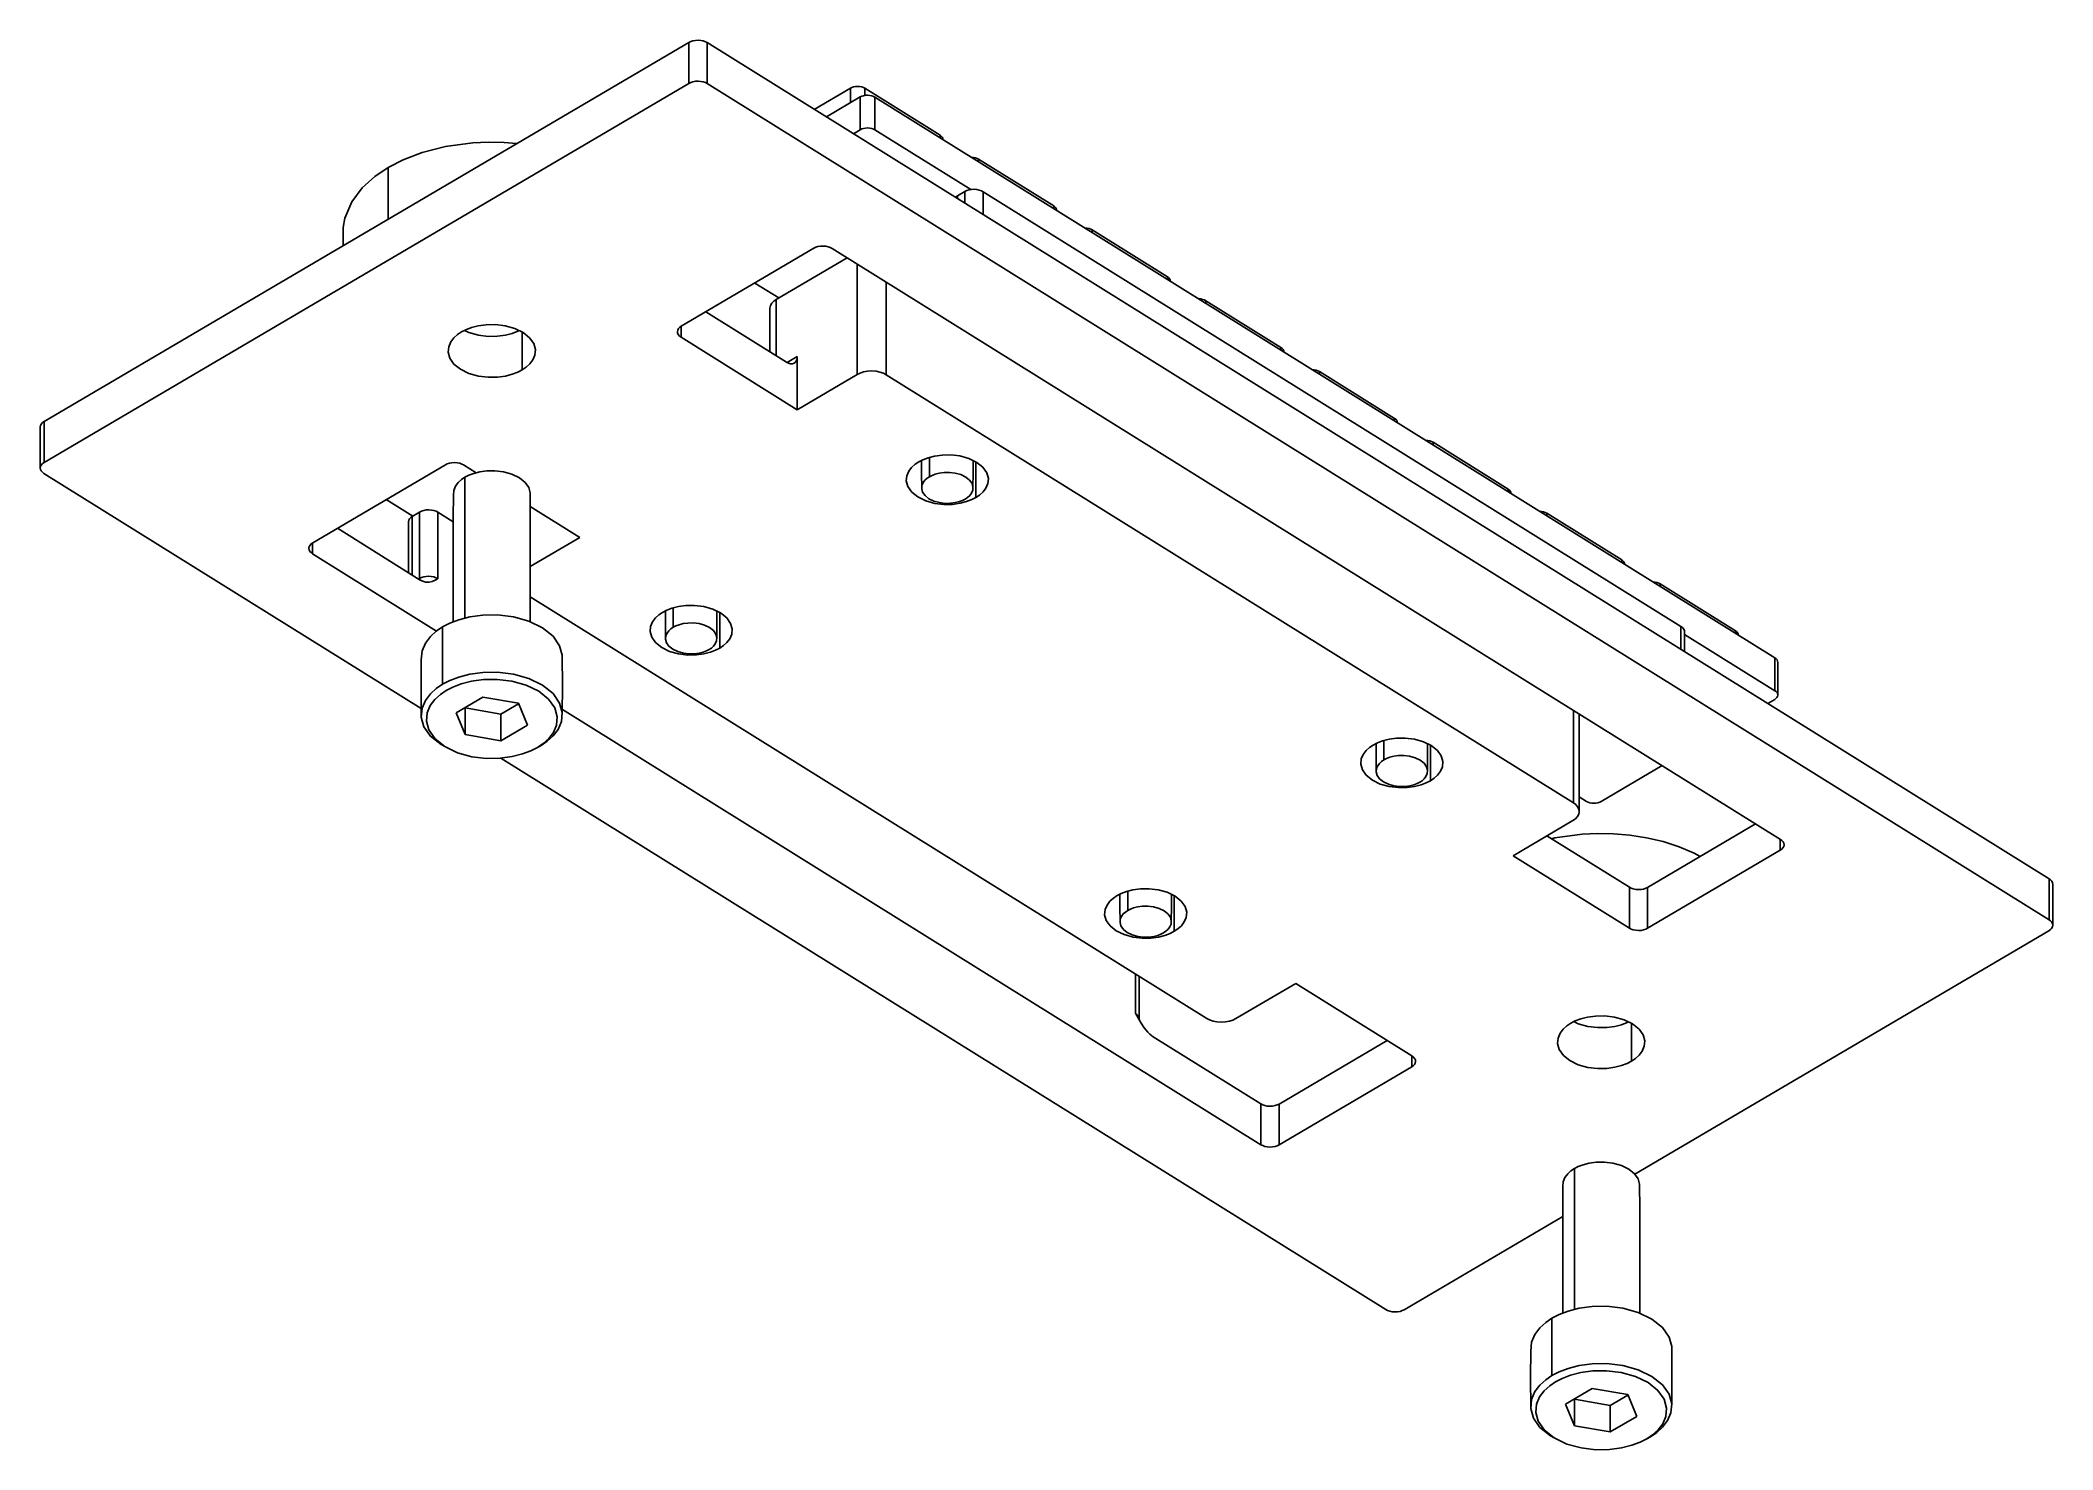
# Model space of a CAD drawing. Header units: millimetres. Extents: x -39.2 to 39.2, y -39.5 to 15.4.
import ezdxf

# ---------------------------------------------------------------- set-up
doc = ezdxf.new("R2010")
doc.units = ezdxf.units.MM
doc.layers.add('VISIBLE', color=7, linetype='Continuous')

msp = doc.modelspace()

# ---------------------------------------------------------------- linework, layer by layer
at = {"layer": 'VISIBLE'}
for p, q in [((-39.029, 0.521), (-13.921, 15.278)), ((-13.921, 15.278), (-13.85, 15.313)), ((-13.921, 13.686), (-13.921, 15.278)), ((-13.85, 15.313), (-13.765, 15.34)), ((-13.765, 15.34), (-13.668, 15.358)), ((-13.668, 15.358), (-13.565, 15.364)), ((-13.565, 15.364), (-13.463, 15.356)), ((-13.463, 15.356), (-13.368, 15.337)), ((-13.368, 15.337), (-13.283, 15.308)), ((-13.283, 15.308), (-13.214, 15.272)), ((-13.214, 13.68), (-13.214, 15.272)), ((-13.214, 15.272), (39.039, -17.288)), ((-39.029, -1.071), (-13.921, 13.686)), ((-13.921, 13.686), (-13.85, 13.721)), ((-13.85, 13.721), (-13.765, 13.748)), ((-13.765, 13.748), (-13.668, 13.766)), ((-13.668, 13.766), (-13.565, 13.771)), ((-13.565, 13.771), (-13.463, 13.764)), ((-13.463, 13.764), (-13.368, 13.745)), ((-13.368, 13.745), (-13.283, 13.716)), ((-13.283, 13.716), (-13.214, 13.68)), ((-13.214, 13.68), (39.039, -18.88)), ((-9.041, 12.671), (-7.635, 13.497)), ((-7.635, 13.497), (-7.578, 13.525)), ((-7.635, 12.928), (-7.635, 13.497)), ((-7.578, 13.525), (-7.51, 13.547)), ((-7.51, 13.547), (-7.433, 13.561)), ((-7.433, 13.561), (-7.35, 13.566)), ((-7.35, 13.566), (-7.269, 13.56)), ((-7.35, 13.566), (-7.269, 13.56)), ((-7.269, 13.56), (-7.192, 13.544)), ((-7.269, 13.56), (-7.192, 13.544)), ((-7.192, 13.544), (-7.125, 13.521)), ((-7.192, 13.544), (-7.125, 13.521)), ((-7.125, 13.521), (-7.069, 13.492)), ((-7.069, 13.215), (-7.069, 13.492)), ((-7.069, 13.492), (-4.143, 11.669)), ((-8.57, 12.378), (-7.249, 13.155)), ((-7.249, 13.155), (-7.192, 13.183)), ((-7.249, 11.881), (-7.249, 13.155)), ((-7.192, 13.183), (-7.123, 13.205)), ((-7.123, 13.205), (-7.046, 13.219)), ((-7.046, 13.219), (-6.964, 13.223)), ((-6.964, 13.223), (-6.882, 13.217)), ((-6.964, 13.223), (-6.882, 13.217)), ((-6.882, 13.217), (-6.806, 13.202)), ((-6.882, 13.217), (-6.806, 13.202)), ((-6.806, 13.202), (-6.738, 13.179)), ((-6.806, 13.202), (-6.738, 13.179)), ((-6.738, 13.179), (-6.683, 13.15)), ((-6.683, 11.876), (-6.683, 13.15)), ((-6.683, 13.15), (28.361, -8.687)), ((-7.518, 11.723), (-7.249, 11.881)), ((-7.249, 11.881), (-7.192, 11.909)), ((-7.192, 11.909), (-7.123, 11.931)), ((-7.123, 11.931), (-7.046, 11.945)), ((-7.046, 11.945), (-6.964, 11.949)), ((-6.964, 11.949), (-6.882, 11.944)), ((-6.882, 11.944), (-6.806, 11.928)), ((-6.806, 11.928), (-6.738, 11.905)), ((-6.738, 11.905), (-6.683, 11.876)), ((-6.683, 11.876), (-2.949, 9.549)), ((-25.051, 10.706), (-24.312, 10.988)), ((-24.312, 10.988), (-23.407, 11.221)), ((-23.407, 11.221), (-22.334, 11.367)), ((-22.334, 11.367), (-21.742, 11.395)), ((-21.742, 11.395), (-21.12, 11.384)), ((-21.12, 11.384), (-20.619, 11.341)), ((-4.143, 11.567), (-4.143, 11.669)), ((-4.143, 11.669), (-4.097, 11.635)), ((-4.097, 11.635), (-4.061, 11.593)), ((-4.061, 11.593), (-4.038, 11.547)), ((-4.038, 11.547), (-4.03, 11.497)), ((-4.03, 11.497), (-4.03, 11.497)), ((-26.155, 10.057), (-25.639, 10.404)), ((-25.639, 10.404), (-25.051, 10.706)), ((-25.639, 8.391), (-25.639, 10.404)), ((-2.926, 10.809), (-2.845, 10.803)), ((-2.926, 10.809), (-2.845, 10.803)), ((-2.926, 10.809), (-2.926, 10.809)), ((-2.845, 10.803), (-2.768, 10.788)), ((-2.845, 10.803), (-2.768, 10.788)), ((-2.768, 10.788), (-2.701, 10.764)), ((-2.768, 10.788), (-2.701, 10.764)), ((-2.701, 10.764), (-2.645, 10.736)), ((-2.645, 10.634), (-2.645, 10.736)), ((-2.645, 10.736), (0.281, 8.912)), ((-27.053, 9.077), (-26.642, 9.618)), ((-26.642, 9.618), (-26.155, 10.057)), ((-3.461, 9.306), (-3.174, 9.474)), ((-3.174, 9.474), (-3.103, 9.509)), ((-3.174, 9.015), (-3.174, 9.474)), ((-3.103, 9.509), (-3.017, 9.537)), ((-3.017, 9.537), (-2.921, 9.554)), ((-2.921, 9.554), (-2.818, 9.56)), ((-2.818, 9.56), (-2.716, 9.553)), ((-2.716, 9.553), (-2.62, 9.533)), ((-2.62, 9.533), (-2.536, 9.504)), ((-2.536, 9.504), (-2.467, 9.468)), ((-2.467, 8.575), (-2.467, 9.468)), ((-2.467, 9.468), (24.705, -7.463)), ((-27.327, 8.433), (-27.053, 9.077)), ((-3.54, 9.243), (-3.52, 9.264)), ((-3.52, 9.264), (-3.461, 9.306)), ((-3.461, 9.194), (-3.461, 9.306)), ((0.281, 8.81), (0.281, 8.912)), ((0.281, 8.912), (0.327, 8.878)), ((0.327, 8.878), (0.363, 8.837)), ((0.363, 8.837), (0.387, 8.79)), ((0.387, 8.79), (0.394, 8.74)), ((0.394, 8.74), (0.394, 8.74)), ((-27.39, 7.699), (-27.389, 8.075)), ((-27.389, 8.075), (-27.327, 8.433)), ((1.498, 8.052), (1.58, 8.046)), ((1.498, 8.052), (1.58, 8.046)), ((1.498, 8.052), (1.498, 8.052)), ((1.58, 8.046), (1.656, 8.031)), ((1.58, 8.046), (1.656, 8.031)), ((1.656, 8.031), (1.723, 8.008)), ((1.656, 8.031), (1.723, 8.008)), ((1.723, 8.008), (1.779, 7.979)), ((1.779, 7.877), (1.779, 7.979)), ((1.779, 7.979), (4.705, 6.156)), ((-27.39, 7.362), (-27.39, 7.699)), ((-14.22, 4.23), (-9.055, 7.266)), ((-9.055, 7.266), (-8.984, 7.301)), ((-8.984, 7.301), (-8.899, 7.328)), ((-8.899, 7.328), (-8.802, 7.346)), ((-8.802, 7.346), (-8.699, 7.352)), ((-8.699, 7.352), (-8.597, 7.344)), ((-8.597, 7.344), (-8.501, 7.325)), ((-8.501, 7.325), (-8.417, 7.296)), ((-8.417, 7.296), (-8.348, 7.26)), ((-8.348, 7.26), (28.577, -15.749)), ((-10.525, 5.273), (-7.764, 6.896)), ((-7.369, 2.352), (-7.369, 6.65)), ((-11.359, 5.912), (-10.426, 5.331)), ((-6.238, 2.342), (-6.238, 5.945)), ((4.705, 6.054), (4.705, 6.156)), ((4.705, 6.156), (4.751, 6.121)), ((4.751, 6.121), (4.787, 6.08)), ((4.787, 6.08), (4.811, 6.033)), ((4.811, 6.033), (4.818, 5.983)), ((4.818, 5.983), (4.818, 5.983)), ((-13.264, 4.792), (-10.12, 2.833)), ((-10.768, 4.933), (-10.748, 5.032)), ((-10.768, 3.237), (-10.768, 4.933)), ((-10.748, 5.032), (-10.697, 5.124)), ((-10.697, 5.124), (-10.62, 5.206)), ((-10.62, 5.206), (-10.525, 5.273)), ((-10.525, 3.086), (-10.525, 5.273)), ((5.922, 5.296), (6.004, 5.29)), ((5.922, 5.296), (6.004, 5.29)), ((5.922, 5.296), (5.922, 5.296)), ((6.004, 5.29), (6.08, 5.274)), ((6.004, 5.29), (6.08, 5.274)), ((6.08, 5.274), (6.147, 5.251)), ((6.08, 5.274), (6.147, 5.251)), ((6.147, 5.251), (6.203, 5.222)), ((6.203, 5.12), (6.203, 5.222)), ((6.203, 5.222), (9.129, 3.399)), ((-22.934, 3.905), (-22.782, 4.006)), ((-22.782, 4.006), (-22.61, 4.095)), ((-22.662, 4.068), (-22.488, 3.984)), ((-22.61, 4.095), (-22.393, 4.177)), ((-22.488, 3.984), (-22.117, 3.881)), ((-22.393, 4.177), (-22.128, 4.246)), ((-22.128, 4.246), (-21.814, 4.289)), ((-21.814, 4.289), (-21.458, 4.294)), ((-21.458, 4.294), (-21.079, 4.248)), ((-21.079, 4.248), (-20.707, 4.145)), ((-21.068, 3.883), (-20.802, 3.951)), ((-20.802, 3.951), (-20.586, 4.034)), ((-20.707, 4.145), (-20.378, 3.985)), ((-20.586, 4.034), (-20.534, 4.061)), ((-20.414, 2.53), (-20.414, 4.002)), ((-20.378, 3.985), (-20.124, 3.781)), ((-14.372, 4.018), (-14.359, 4.079)), ((-14.372, 4.018), (-14.362, 3.955)), ((-14.362, 3.955), (-14.333, 3.897)), ((-14.359, 4.079), (-14.328, 4.137)), ((-14.328, 4.137), (-14.279, 4.188)), ((-14.279, 4.188), (-14.22, 4.23)), ((-14.23, 3.802), (-14.23, 4.223)), ((-23.295, 3.214), (-23.277, 3.429)), ((-23.295, 3.214), (-23.231, 2.983)), ((-23.277, 3.429), (-23.197, 3.618)), ((-23.197, 3.618), (-23.076, 3.776)), ((-23.076, 3.776), (-22.934, 3.905)), ((-22.117, 3.881), (-21.738, 3.835)), ((-21.738, 3.835), (-21.382, 3.84)), ((-21.382, 3.84), (-21.068, 3.883)), ((-20.124, 3.781), (-19.965, 3.553)), ((-19.965, 3.553), (-19.9, 3.323)), ((-19.919, 3.108), (-19.9, 3.323)), ((-14.333, 3.897), (-14.288, 3.845)), ((-14.288, 3.845), (-14.23, 3.802)), ((-14.23, 3.802), (-9.702, 0.98)), ((9.129, 3.297), (9.129, 3.399)), ((9.129, 3.399), (9.175, 3.364)), ((9.175, 3.364), (9.211, 3.323)), ((9.211, 3.323), (9.235, 3.276)), ((9.235, 3.276), (9.242, 3.227)), ((9.242, 3.227), (9.242, 3.227)), ((-23.231, 2.983), (-23.071, 2.755)), ((-23.071, 2.755), (-22.817, 2.552)), ((-22.817, 2.552), (-22.488, 2.392)), ((-22.488, 2.392), (-22.117, 2.289)), ((-21.068, 2.291), (-20.802, 2.359)), ((-20.802, 2.359), (-20.586, 2.442)), ((-20.586, 2.442), (-20.414, 2.53)), ((-20.414, 2.53), (-20.262, 2.632)), ((-20.262, 2.632), (-20.119, 2.76)), ((-20.119, 2.76), (-19.999, 2.919)), ((-19.999, 2.919), (-19.919, 3.108)), ((-10.12, 2.833), (-10.044, 2.794)), ((-10.094, 2.82), (-9.702, 3.05)), ((-10.044, 2.794), (-9.966, 2.771)), ((-9.966, 2.771), (-9.891, 2.768)), ((-9.891, 2.768), (-9.824, 2.789)), ((-9.824, 2.789), (-9.77, 2.831)), ((-9.77, 2.831), (-9.731, 2.893)), ((-9.731, 2.893), (-9.709, 2.968)), ((-9.709, 2.968), (-9.702, 3.05)), ((-9.702, 0.98), (-9.702, 3.05)), ((-9.702, 0.98), (-7.369, 2.352)), ((-7.369, 2.352), (-7.255, 2.407)), ((-7.255, 2.407), (-7.119, 2.451)), ((-7.119, 2.451), (-6.964, 2.48)), ((-6.964, 2.48), (-6.8, 2.488)), ((-6.8, 2.488), (-6.636, 2.477)), ((-6.636, 2.477), (-6.483, 2.446)), ((-6.483, 2.446), (-6.349, 2.399)), ((-6.349, 2.399), (-6.238, 2.342)), ((10.346, 2.539), (10.428, 2.533)), ((10.346, 2.539), (10.428, 2.533)), ((10.346, 2.539), (10.346, 2.539)), ((10.428, 2.533), (10.504, 2.517)), ((10.428, 2.533), (10.504, 2.517)), ((10.504, 2.517), (10.571, 2.494)), ((10.504, 2.517), (10.571, 2.494)), ((10.571, 2.494), (10.627, 2.465)), ((10.627, 2.364), (10.627, 2.465)), ((10.627, 2.465), (13.553, 0.642)), ((-22.117, 2.289), (-21.738, 2.243)), ((-21.738, 2.243), (-21.382, 2.248)), ((-21.382, 2.248), (-21.068, 2.291)), ((-6.238, 2.342), (20.516, -14.329)), ((-39.18, 0.308), (-39.168, 0.37)), ((-39.18, -1.284), (-39.18, 0.308)), ((-39.168, 0.37), (-39.136, 0.428)), ((-39.136, 0.428), (-39.088, 0.479)), ((-39.088, 0.479), (-39.029, 0.521)), ((-39.029, -1.071), (-39.029, 0.521)), ((13.553, 0.54), (13.553, 0.642)), ((13.553, 0.642), (13.599, 0.608)), ((13.599, 0.608), (13.636, 0.566)), ((13.636, 0.566), (13.659, 0.52)), ((13.659, 0.52), (13.666, 0.47)), ((13.666, 0.47), (13.666, 0.47)), ((-4.064, -0.785), (-3.729, -0.78)), ((-3.729, -0.78), (-3.373, -0.823)), ((14.77, -0.218), (14.852, -0.224)), ((14.77, -0.218), (14.852, -0.224)), ((14.77, -0.218), (14.77, -0.218)), ((14.852, -0.224), (14.928, -0.239)), ((14.852, -0.224), (14.928, -0.239)), ((14.928, -0.239), (14.996, -0.263)), ((14.928, -0.239), (14.996, -0.263)), ((14.996, -0.263), (15.051, -0.291)), ((15.051, -0.393), (15.051, -0.291)), ((15.051, -0.291), (17.977, -2.115)), ((-39.18, -1.284), (-39.168, -1.222)), ((-39.18, -1.284), (-39.171, -1.346)), ((-39.171, -1.346), (-39.142, -1.405)), ((-39.168, -1.222), (-39.136, -1.164)), ((-39.142, -1.405), (-39.096, -1.456)), ((-39.136, -1.164), (-39.088, -1.113)), ((-39.096, -1.456), (-39.039, -1.499)), ((-39.088, -1.113), (-39.029, -1.071)), ((-39.039, -1.499), (-24.345, -10.655)), ((-28.567, -4.203), (-23.402, -1.167)), ((-23.402, -1.167), (-23.331, -1.132)), ((-23.331, -1.132), (-23.246, -1.104)), ((-23.246, -1.104), (-23.149, -1.087)), ((-23.149, -1.087), (-23.047, -1.081)), ((-23.047, -1.081), (-22.944, -1.089)), ((-22.944, -1.089), (-22.849, -1.108)), ((-22.849, -1.108), (-22.765, -1.137)), ((-22.765, -1.137), (-22.695, -1.173)), ((-22.695, -1.173), (-22.206, -1.478)), ((-22.491, -1.575), (-22.3, -1.502)), ((-22.3, -1.502), (-22.066, -1.442)), ((-22.066, -1.442), (-21.788, -1.404)), ((-21.788, -1.404), (-21.474, -1.4)), ((-21.474, -1.4), (-21.14, -1.44)), ((-21.14, -1.44), (-20.812, -1.531)), ((-20.812, -1.531), (-20.522, -1.672)), ((-5.442, -1.594), (-5.366, -1.416)), ((-5.366, -1.416), (-5.253, -1.267)), ((-5.253, -1.267), (-5.118, -1.146)), ((-5.118, -1.146), (-4.976, -1.051)), ((-4.976, -1.051), (-4.814, -0.967)), ((-4.861, -1.476), (-4.861, -0.991)), ((-4.861, -1.476), (-4.86, -2.096)), ((-4.814, -0.967), (-4.61, -0.889)), ((-4.61, -0.889), (-4.36, -0.825)), ((-4.558, -1.629), (-4.558, -0.876)), ((-4.456, -1.577), (-4.329, -1.529)), ((-4.36, -0.825), (-4.064, -0.785)), ((-4.329, -1.529), (-4.173, -1.489)), ((-4.173, -1.489), (-3.988, -1.463)), ((-3.988, -1.463), (-3.779, -1.46)), ((-3.779, -1.46), (-3.556, -1.487)), ((-3.556, -1.487), (-3.337, -1.548)), ((-3.373, -0.823), (-3.023, -0.92)), ((-3.337, -1.548), (-3.144, -1.642)), ((-3.023, -0.92), (-2.713, -1.071)), ((-2.863, -2.031), (-2.861, -1.493)), ((-2.861, -1.493), (-2.861, -0.999)), ((-2.746, -2.44), (-2.746, -1.055)), ((-2.713, -1.071), (-2.474, -1.262)), ((-2.474, -1.262), (-2.324, -1.477)), ((-2.324, -1.477), (-2.263, -1.694)), ((-23.096, -2.353), (-23.08, -2.163)), ((-23.08, -2.163), (-23.009, -1.996)), ((-23.009, -1.996), (-22.902, -1.856)), ((-22.902, -1.856), (-22.777, -1.743)), ((-22.777, -1.743), (-22.643, -1.653)), ((-22.643, -1.653), (-22.491, -1.575)), ((-22.643, -7.14), (-22.643, -1.653)), ((-20.522, -1.672), (-20.298, -1.852)), ((-20.298, -1.852), (-20.157, -2.053)), ((-20.157, -2.053), (-20.1, -2.256)), ((-20.1, -2.256), (-20.098, -3.227)), ((-5.459, -1.797), (-5.442, -1.594)), ((-5.459, -1.797), (-5.398, -2.014)), ((-5.398, -2.014), (-5.248, -2.228)), ((-5.248, -2.228), (-5.009, -2.42)), ((-4.86, -2.096), (-4.849, -1.969)), ((-4.86, -2.096), (-4.822, -2.231)), ((-4.849, -1.969), (-4.802, -1.858)), ((-4.822, -2.231), (-4.728, -2.365)), ((-4.802, -1.858), (-4.731, -1.765)), ((-4.731, -1.765), (-4.647, -1.689)), ((-4.647, -1.689), (-4.558, -1.629)), ((-4.558, -1.629), (-4.456, -1.577)), ((-3.144, -1.642), (-2.994, -1.762)), ((-2.994, -1.762), (-2.9, -1.896)), ((-2.991, -2.362), (-2.921, -2.269)), ((-2.921, -2.269), (-2.873, -2.158)), ((-2.9, -1.896), (-2.863, -2.031)), ((-2.873, -2.158), (-2.863, -2.031)), ((-2.746, -2.44), (-2.604, -2.344)), ((-2.604, -2.344), (-2.47, -2.223)), ((-2.47, -2.223), (-2.356, -2.074)), ((-2.356, -2.074), (-2.281, -1.896)), ((-2.281, -1.896), (-2.263, -1.694)), ((17.977, -2.217), (17.977, -2.115)), ((17.977, -2.115), (18.023, -2.149)), ((18.023, -2.149), (18.06, -2.19)), ((18.06, -2.19), (18.083, -2.237)), ((18.083, -2.237), (18.09, -2.287)), ((18.09, -2.287), (18.09, -2.287)), ((-25.706, -2.521), (-24.675, -3.163)), ((-24.694, -3.175), (-24.408, -3.006)), ((-24.408, -3.006), (-24.336, -2.971)), ((-24.408, -5.593), (-24.408, -3.006)), ((-24.336, -2.971), (-24.251, -2.944)), ((-24.251, -2.944), (-24.154, -2.926)), ((-24.154, -2.926), (-24.052, -2.921)), ((-24.052, -2.921), (-23.95, -2.928)), ((-23.95, -2.928), (-23.854, -2.947)), ((-23.854, -2.947), (-23.77, -2.976)), ((-23.77, -2.976), (-23.701, -3.012)), ((-23.701, -5.6), (-23.701, -3.012)), ((-23.701, -3.012), (-23.098, -3.388)), ((-23.098, -3.201), (-23.096, -2.353)), ((-20.099, -2.791), (-18.167, -3.995)), ((-5.009, -2.42), (-4.699, -2.57)), ((-4.728, -2.365), (-4.578, -2.485)), ((-4.699, -2.57), (-4.349, -2.667)), ((-4.578, -2.485), (-4.385, -2.579)), ((-4.385, -2.579), (-4.166, -2.64)), ((-4.349, -2.667), (-3.993, -2.71)), ((-4.166, -2.64), (-3.943, -2.667)), ((-3.993, -2.71), (-3.658, -2.706)), ((-3.943, -2.667), (-3.734, -2.664)), ((-3.734, -2.664), (-3.549, -2.639)), ((-3.658, -2.706), (-3.362, -2.665)), ((-3.549, -2.639), (-3.393, -2.598)), ((-3.393, -2.598), (-3.266, -2.55)), ((-3.362, -2.665), (-3.112, -2.601)), ((-3.266, -2.55), (-3.164, -2.498)), ((-3.164, -2.498), (-3.075, -2.438)), ((-3.112, -2.601), (-2.909, -2.523)), ((-3.075, -2.438), (-2.991, -2.362)), ((-2.909, -2.523), (-2.746, -2.44)), ((19.194, -2.975), (19.276, -2.981)), ((19.194, -2.975), (19.276, -2.981)), ((19.194, -2.975), (19.194, -2.975)), ((19.276, -2.981), (19.352, -2.996)), ((19.276, -2.981), (19.352, -2.996)), ((19.352, -2.996), (19.42, -3.019)), ((19.352, -2.996), (19.42, -3.019)), ((19.42, -3.019), (19.475, -3.048)), ((19.475, -3.15), (19.475, -3.048)), ((19.475, -3.048), (22.401, -4.871)), ((-27.611, -3.64), (-24.383, -5.652)), ((-24.846, -3.387), (-24.834, -3.325)), ((-24.846, -5.363), (-24.846, -3.387)), ((-24.834, -3.325), (-24.802, -3.268)), ((-24.802, -3.268), (-24.754, -3.217)), ((-24.754, -3.217), (-24.694, -3.175)), ((-24.694, -5.458), (-24.694, -3.175)), ((-23.098, -7.283), (-23.098, -3.201)), ((-20.098, -7.284), (-20.098, -3.227)), ((-28.719, -4.415), (-28.707, -4.353)), ((-28.719, -4.415), (-28.71, -4.477)), ((-28.71, -4.477), (-28.68, -4.536)), ((-28.707, -4.353), (-28.675, -4.295)), ((-28.68, -4.536), (-28.635, -4.587)), ((-28.675, -4.295), (-28.627, -4.245)), ((-28.635, -4.587), (-28.577, -4.63)), ((-28.627, -4.245), (-28.567, -4.203)), ((-28.577, -4.63), (-28.577, -4.21)), ((-28.577, -4.63), (-23.751, -7.638)), ((-20.098, -5.13), (-18.167, -3.995)), ((22.401, -4.973), (22.401, -4.871)), ((22.401, -4.871), (22.447, -4.906)), ((22.447, -4.906), (22.484, -4.947)), ((22.484, -4.947), (22.507, -4.994)), ((22.507, -4.994), (22.514, -5.044)), ((22.514, -5.044), (22.514, -5.044)), ((-24.443, -5.614), (-24.408, -5.593)), ((-24.411, -5.634), (-24.408, -5.593)), ((-24.408, -5.593), (-24.331, -5.556)), ((-24.408, -5.593), (-24.331, -5.556)), ((-24.383, -5.652), (-24.383, -5.652)), ((-24.383, -5.652), (-24.383, -5.652)), ((-24.383, -5.652), (-24.382, -5.652)), ((-24.383, -5.652), (-24.382, -5.652)), ((-24.383, -5.652), (-24.383, -5.652)), ((-24.383, -5.652), (-24.383, -5.652)), ((-24.383, -5.652), (-24.383, -5.652)), ((-24.383, -5.652), (-24.383, -5.652)), ((-24.383, -5.652), (-24.383, -5.652)), ((-24.382, -5.652), (-24.382, -5.653)), ((-24.382, -5.652), (-24.382, -5.653)), ((-24.382, -5.653), (-24.381, -5.653)), ((-24.382, -5.653), (-24.381, -5.653)), ((-24.381, -5.653), (-24.379, -5.654)), ((-24.381, -5.653), (-24.379, -5.654)), ((-24.379, -5.654), (-24.376, -5.656)), ((-24.379, -5.654), (-24.376, -5.656)), ((-24.376, -5.656), (-24.373, -5.658)), ((-24.376, -5.656), (-24.373, -5.658)), ((-24.373, -5.658), (-24.366, -5.662)), ((-24.366, -5.662), (-24.345, -5.674)), ((-24.366, -5.662), (-24.345, -5.674)), ((-24.345, -5.674), (-24.318, -5.688)), ((-24.345, -5.674), (-24.318, -5.688)), ((-24.331, -5.556), (-24.244, -5.529)), ((-24.331, -5.556), (-24.244, -5.529)), ((-24.331, -5.556), (-24.244, -5.529)), ((-24.318, -5.688), (-24.251, -5.716)), ((-24.251, -5.716), (-24.175, -5.736)), ((-24.244, -5.529), (-24.15, -5.513)), ((-24.175, -5.736), (-24.031, -5.742)), ((-24.15, -5.513), (-24.052, -5.508)), ((-24.052, -5.508), (-23.954, -5.514)), ((-24.052, -5.508), (-23.954, -5.514)), ((-24.052, -5.508), (-23.954, -5.514)), ((-24.031, -5.742), (-23.914, -5.713)), ((-24.031, -5.742), (-24.031, -5.742)), ((-23.954, -5.514), (-23.861, -5.533)), ((-23.954, -5.514), (-23.861, -5.533)), ((-23.954, -5.514), (-23.861, -5.533)), ((-23.914, -5.713), (-23.823, -5.673)), ((-23.861, -5.533), (-23.775, -5.561)), ((-23.861, -5.533), (-23.775, -5.561)), ((-23.861, -5.533), (-23.775, -5.561)), ((-23.823, -5.673), (-23.757, -5.635)), ((-23.775, -5.561), (-23.701, -5.6)), ((-23.775, -5.561), (-23.701, -5.6)), ((-23.775, -5.561), (-23.701, -5.6)), ((-23.757, -5.635), (-23.733, -5.62)), ((-23.733, -5.62), (-23.723, -5.614)), ((-23.723, -5.614), (-23.715, -5.609)), ((-23.715, -5.609), (-23.709, -5.605)), ((-23.709, -5.605), (-23.706, -5.603)), ((-23.706, -5.603), (-23.704, -5.602)), ((-23.704, -5.602), (-23.703, -5.601)), ((-23.703, -5.601), (-23.702, -5.6)), ((-23.702, -5.6), (-23.701, -5.6)), ((-23.701, -5.6), (-23.701, -5.6)), ((-23.701, -5.6), (-23.701, -5.6)), ((-23.701, -5.6), (-23.701, -5.6)), ((-23.701, -5.6), (-23.701, -5.6)), ((-23.701, -5.6), (-23.701, -5.6)), ((-23.701, -5.6), (-23.701, -5.6)), ((-23.701, -5.6), (-23.701, -5.6)), ((-23.701, -5.6), (-23.701, -5.6)), ((-23.701, -5.6), (-23.701, -5.6)), ((-23.701, -5.6), (-23.701, -5.6)), ((23.618, -5.731), (23.7, -5.737)), ((23.618, -5.731), (23.7, -5.737)), ((23.618, -5.731), (23.618, -5.731)), ((23.7, -5.737), (23.776, -5.753)), ((23.7, -5.737), (23.776, -5.753)), ((23.776, -5.753), (23.844, -5.776)), ((23.776, -5.753), (23.844, -5.776)), ((23.844, -5.776), (23.899, -5.805)), ((23.899, -5.907), (23.899, -5.805)), ((23.899, -5.805), (26.825, -7.628)), ((-22.456, -7.092), (-21.947, -7.022)), ((-21.947, -7.022), (-21.371, -7.014)), ((-21.371, -7.014), (-20.759, -7.088)), ((-20.098, -6.311), (6.238, -22.721)), ((-15.227, -7.13), (-15.092, -7.009)), ((-15.092, -7.009), (-14.95, -6.913)), ((-14.95, -6.913), (-14.788, -6.83)), ((-14.835, -7.338), (-14.835, -6.854)), ((-14.788, -6.83), (-14.584, -6.752)), ((-14.584, -6.752), (-14.334, -6.688)), ((-14.532, -7.492), (-14.532, -6.738)), ((-14.334, -6.688), (-14.038, -6.647)), ((-14.038, -6.647), (-13.703, -6.643)), ((-13.703, -6.643), (-13.347, -6.685)), ((-13.347, -6.685), (-12.997, -6.783)), ((-12.997, -6.783), (-12.687, -6.933)), ((-12.835, -7.356), (-12.835, -6.861)), ((-12.721, -8.302), (-12.721, -6.917)), ((-12.687, -6.933), (-12.448, -7.125)), ((-23.99, -7.852), (-23.759, -7.644)), ((-23.759, -7.644), (-23.514, -7.479)), ((-23.759, -7.644), (-23.514, -7.479)), ((-23.514, -7.479), (-23.235, -7.336)), ((-23.514, -9.708), (-23.514, -7.479)), ((-23.235, -7.336), (-22.885, -7.202)), ((-22.885, -7.202), (-22.456, -7.092)), ((-20.759, -7.088), (-20.157, -7.255)), ((-20.157, -7.255), (-19.625, -7.513)), ((-19.625, -7.513), (-19.214, -7.843)), ((-15.433, -7.659), (-15.416, -7.457)), ((-15.433, -7.659), (-15.373, -7.876)), ((-15.416, -7.457), (-15.34, -7.279)), ((-15.34, -7.279), (-15.227, -7.13)), ((-14.835, -7.338), (-14.834, -7.958)), ((-14.834, -7.958), (-14.823, -7.832)), ((-14.823, -7.832), (-14.776, -7.721)), ((-14.776, -7.721), (-14.705, -7.627)), ((-14.705, -7.627), (-14.621, -7.552)), ((-14.621, -7.552), (-14.532, -7.492)), ((-14.532, -7.492), (-14.431, -7.44)), ((-14.431, -7.44), (-14.303, -7.391)), ((-14.303, -7.391), (-14.147, -7.351)), ((-14.147, -7.351), (-13.962, -7.326)), ((-13.962, -7.326), (-13.753, -7.323)), ((-13.753, -7.323), (-13.53, -7.35)), ((-13.53, -7.35), (-13.311, -7.41)), ((-13.311, -7.41), (-13.118, -7.504)), ((-13.118, -7.504), (-12.968, -7.624)), ((-12.968, -7.624), (-12.874, -7.758)), ((-12.874, -7.758), (-12.837, -7.894)), ((-12.837, -7.894), (-12.835, -7.356)), ((-12.448, -7.125), (-12.298, -7.339)), ((-12.33, -7.936), (-12.255, -7.759)), ((-12.298, -7.339), (-12.238, -7.556)), ((-12.255, -7.759), (-12.238, -7.556)), ((24.705, -8.356), (24.705, -7.463)), ((24.705, -7.463), (24.762, -7.506)), ((24.762, -7.506), (24.808, -7.558)), ((24.808, -7.558), (24.837, -7.616)), ((24.837, -7.616), (24.846, -7.678)), ((24.846, -8.444), (24.846, -7.678)), ((24.846, -7.77), (28.361, -9.961)), ((26.825, -7.73), (26.825, -7.628)), ((26.825, -7.628), (26.871, -7.663)), ((26.871, -7.663), (26.908, -7.704)), ((26.908, -7.704), (26.931, -7.751)), ((26.931, -7.751), (26.938, -7.8)), ((26.938, -7.8), (26.938, -7.8)), ((-24.344, -8.762), (-24.314, -8.414)), ((-24.314, -8.414), (-24.185, -8.108)), ((-24.185, -8.108), (-23.99, -7.852)), ((-19.214, -7.843), (-18.956, -8.212)), ((-18.956, -8.212), (-18.852, -8.584)), ((-18.852, -8.584), (-18.848, -9.812)), ((-15.373, -7.876), (-15.222, -8.09)), ((-15.222, -8.09), (-14.983, -8.282)), ((-14.983, -8.282), (-14.673, -8.432)), ((-14.834, -7.958), (-14.796, -8.094)), ((-14.796, -8.094), (-14.702, -8.228)), ((-14.702, -8.228), (-14.553, -8.348)), ((-14.673, -8.432), (-14.323, -8.53)), ((-14.553, -8.348), (-14.359, -8.442)), ((-14.359, -8.442), (-14.14, -8.502)), ((-14.323, -8.53), (-13.967, -8.573)), ((-14.14, -8.502), (-13.918, -8.529)), ((-13.967, -8.573), (-13.632, -8.568)), ((-13.918, -8.529), (-13.708, -8.526)), ((-13.708, -8.526), (-13.523, -8.501)), ((-13.632, -8.568), (-13.336, -8.528)), ((-13.523, -8.501), (-13.367, -8.461)), ((-13.367, -8.461), (-13.24, -8.412)), ((-13.336, -8.528), (-13.086, -8.463)), ((-13.24, -8.412), (-13.139, -8.36)), ((-13.139, -8.36), (-13.049, -8.3)), ((-13.086, -8.463), (-12.883, -8.386)), ((-13.049, -8.3), (-12.966, -8.225)), ((-12.966, -8.225), (-12.895, -8.131)), ((-12.895, -8.131), (-12.847, -8.02)), ((-12.883, -8.386), (-12.721, -8.302)), ((-12.847, -8.02), (-12.837, -7.894)), ((-12.721, -8.302), (-12.578, -8.207)), ((-12.578, -8.207), (-12.444, -8.086)), ((-12.444, -8.086), (-12.33, -7.936)), ((-24.348, -9.763), (-24.344, -8.762)), ((-22.885, -9.431), (-22.456, -9.321)), ((-22.456, -9.321), (-21.947, -9.251)), ((-21.947, -9.251), (-21.371, -9.243)), ((-21.371, -9.243), (-20.759, -9.317)), ((-20.759, -9.317), (-20.157, -9.484)), ((28.361, -9.961), (28.361, -8.687)), ((28.361, -8.687), (28.407, -8.722)), ((28.407, -8.722), (28.444, -8.763)), ((28.444, -8.763), (28.467, -8.81)), ((28.467, -8.81), (28.474, -8.859)), ((28.474, -10.133), (28.474, -8.859)), ((-24.348, -9.763), (-24.344, -10.991)), ((-24.185, -10.337), (-23.99, -10.081)), ((-23.99, -10.081), (-23.759, -9.873)), ((-23.816, -10.3), (-23.602, -10.107)), ((-23.759, -9.873), (-23.514, -9.708)), ((-23.602, -10.107), (-23.375, -9.954)), ((-23.514, -9.708), (-23.235, -9.565)), ((-23.375, -9.954), (-23.116, -9.821)), ((-23.235, -9.565), (-22.885, -9.431)), ((-23.116, -9.821), (-22.791, -9.697)), ((-22.791, -9.697), (-22.393, -9.595)), ((-22.393, -9.595), (-21.922, -9.53)), ((-21.922, -9.53), (-21.388, -9.523)), ((-21.388, -9.523), (-20.82, -9.592)), ((-20.82, -9.592), (-20.262, -9.747)), ((-20.262, -9.747), (-19.769, -9.986)), ((-20.157, -9.484), (-19.625, -9.743)), ((-19.769, -9.986), (-19.388, -10.292)), ((-19.625, -9.743), (-19.214, -10.072)), ((-19.214, -10.072), (-18.956, -10.441)), ((-18.852, -10.813), (-18.848, -9.812)), ((28.361, -9.961), (28.407, -9.995)), ((28.407, -9.995), (28.444, -10.037)), ((28.439, -10.229), (28.465, -10.183)), ((28.444, -10.037), (28.467, -10.083)), ((28.465, -10.183), (28.474, -10.133)), ((28.467, -10.083), (28.474, -10.133)), ((-24.344, -10.991), (-24.314, -10.643)), ((-24.314, -10.643), (-24.185, -10.337)), ((-24.144, -11.143), (-24.117, -10.821)), ((-24.117, -10.821), (-23.996, -10.537)), ((-23.996, -10.537), (-23.816, -10.3)), ((-22.986, -10.823), (-21.951, -10.214)), ((-22.986, -10.823), (-22.633, -11.67)), ((-22.64, -10.619), (-22.633, -10.635)), ((-22.633, -11.67), (-22.633, -10.635)), ((-22.633, -10.635), (-21.245, -10.873)), ((-21.951, -10.214), (-20.562, -10.453)), ((-21.245, -10.873), (-20.556, -10.468)), ((-21.245, -11.908), (-21.245, -10.873)), ((-20.562, -10.453), (-20.209, -11.3)), ((-19.388, -10.292), (-19.148, -10.633)), ((-19.148, -10.633), (-19.052, -10.979)), ((-18.956, -10.441), (-18.852, -10.813)), ((-18.882, -11.161), (-18.852, -10.813)), ((-18.851, -10.691), (8.348, -27.64)), ((20.516, -14.329), (20.516, -10.726)), ((20.742, -14.673), (20.742, -10.867)), ((28.084, -10.462), (28.353, -10.303)), ((28.353, -10.303), (28.401, -10.27)), ((28.401, -10.27), (28.439, -10.229)), ((-24.344, -10.991), (-24.24, -11.363)), ((-24.24, -11.363), (-23.982, -11.732)), ((-24.144, -11.143), (-24.048, -11.489)), ((-24.048, -11.489), (-23.808, -11.831)), ((-23.982, -11.732), (-23.571, -12.062)), ((-22.633, -11.67), (-21.245, -11.908)), ((-21.245, -11.908), (-20.209, -11.3)), ((-19.437, -11.931), (-19.206, -11.723)), ((-19.38, -11.823), (-19.199, -11.585)), ((-19.206, -11.723), (-19.011, -11.467)), ((-19.199, -11.585), (-19.079, -11.302)), ((-19.079, -11.302), (-19.052, -10.979)), ((-19.011, -11.467), (-18.882, -11.161)), ((-23.808, -11.831), (-23.427, -12.136)), ((-23.571, -12.062), (-23.427, -12.136)), ((-23.427, -12.136), (-22.934, -12.376)), ((-22.934, -12.376), (-22.376, -12.531)), ((-22.376, -12.531), (-21.808, -12.599)), ((-21.274, -12.592), (-20.803, -12.527)), ((-20.803, -12.527), (-20.405, -12.425)), ((-20.405, -12.425), (-20.08, -12.301)), ((-20.08, -12.301), (-19.821, -12.168)), ((-19.821, -12.168), (-19.594, -12.016)), ((-19.821, -12.168), (-19.682, -12.096)), ((-19.682, -12.096), (-19.437, -11.931)), ((-19.594, -12.016), (-19.38, -11.823)), ((12.255, -12.621), (12.33, -12.443)), ((12.33, -12.443), (12.444, -12.294)), ((12.444, -12.294), (12.578, -12.173)), ((12.578, -12.173), (12.721, -12.078)), ((12.721, -12.078), (12.883, -11.994)), ((12.835, -12.503), (12.835, -12.018)), ((12.835, -12.503), (12.837, -13.123)), ((12.883, -11.994), (13.086, -11.916)), ((13.086, -11.916), (13.336, -11.852)), ((13.139, -12.656), (13.139, -11.903)), ((13.336, -11.852), (13.632, -11.812)), ((13.367, -12.556), (13.523, -12.516)), ((13.523, -12.516), (13.708, -12.49)), ((13.632, -11.812), (13.967, -11.807)), ((13.708, -12.49), (13.918, -12.487)), ((13.918, -12.487), (14.14, -12.514)), ((13.967, -11.807), (14.323, -11.85)), ((14.14, -12.514), (14.359, -12.575)), ((14.323, -11.85), (14.673, -11.947)), ((14.673, -11.947), (14.983, -12.098)), ((14.834, -13.058), (14.835, -12.52)), ((14.835, -12.52), (14.835, -12.026)), ((14.95, -13.467), (14.95, -12.082)), ((14.983, -12.098), (15.222, -12.289)), ((15.222, -12.289), (15.373, -12.504)), ((15.373, -12.504), (15.433, -12.721)), ((-21.808, -12.599), (-21.274, -12.592)), ((-21.244, -12.588), (13.214, -34.059)), ((12.238, -12.824), (12.255, -12.621)), ((12.238, -12.824), (12.298, -13.041)), ((12.298, -13.041), (12.448, -13.255)), ((12.448, -13.255), (12.687, -13.447)), ((12.837, -13.123), (12.847, -12.996)), ((12.837, -13.123), (12.874, -13.258)), ((12.847, -12.996), (12.895, -12.885)), ((12.874, -13.258), (12.968, -13.392)), ((12.895, -12.885), (12.966, -12.792)), ((12.966, -12.792), (13.049, -12.716)), ((13.049, -12.716), (13.139, -12.656)), ((13.139, -12.656), (13.24, -12.604)), ((13.24, -12.604), (13.367, -12.556)), ((14.359, -12.575), (14.553, -12.669)), ((14.553, -12.669), (14.702, -12.789)), ((14.702, -12.789), (14.796, -12.923)), ((14.705, -13.389), (14.776, -13.296)), ((14.776, -13.296), (14.823, -13.185)), ((14.796, -12.923), (14.834, -13.058)), ((14.823, -13.185), (14.834, -13.058)), ((15.092, -13.371), (15.227, -13.25)), ((15.227, -13.25), (15.34, -13.101)), ((15.34, -13.101), (15.416, -12.923)), ((15.416, -12.923), (15.433, -12.721)), ((21.596, -14.275), (23.971, -12.879)), ((12.687, -13.447), (12.997, -13.597)), ((12.968, -13.392), (13.118, -13.512)), ((12.997, -13.597), (13.347, -13.694)), ((13.118, -13.512), (13.311, -13.606)), ((13.311, -13.606), (13.53, -13.667)), ((13.347, -13.694), (13.703, -13.737)), ((13.53, -13.667), (13.753, -13.694)), ((13.703, -13.737), (14.038, -13.733)), ((13.753, -13.694), (13.962, -13.691)), ((13.962, -13.691), (14.147, -13.666)), ((14.038, -13.733), (14.334, -13.692)), ((14.147, -13.666), (14.303, -13.625)), ((14.303, -13.625), (14.431, -13.577)), ((14.334, -13.692), (14.584, -13.628)), ((14.431, -13.577), (14.532, -13.525)), ((14.532, -13.525), (14.621, -13.465)), ((14.584, -13.628), (14.788, -13.55)), ((14.621, -13.465), (14.705, -13.389)), ((14.788, -13.55), (14.95, -13.467)), ((14.95, -13.467), (15.092, -13.371)), ((20.742, -14.091), (21.03, -14.27)), ((20.516, -14.329), (20.608, -14.398)), ((20.594, -14.947), (20.671, -14.865)), ((20.608, -14.398), (20.681, -14.481)), ((20.671, -14.865), (20.723, -14.773)), ((20.681, -14.481), (20.727, -14.574)), ((20.723, -14.773), (20.742, -14.673)), ((20.727, -14.574), (20.742, -14.673)), ((21.03, -14.27), (21.086, -14.299)), ((21.086, -14.299), (21.153, -14.322)), ((21.153, -14.322), (21.229, -14.338)), ((21.229, -14.338), (21.311, -14.343)), ((21.311, -14.343), (21.393, -14.339)), ((21.393, -14.339), (21.47, -14.325)), ((21.393, -14.339), (21.47, -14.325)), ((21.47, -14.325), (21.539, -14.303)), ((21.47, -14.325), (21.539, -14.303)), ((21.539, -14.303), (21.596, -14.275)), ((18.167, -16.385), (20.499, -15.014)), ((19.481, -15.612), (22.695, -17.615)), ((19.789, -15.696), (20.862, -15.549)), ((20.499, -15.014), (20.594, -14.947)), ((20.862, -15.549), (21.454, -15.522)), ((21.454, -15.522), (22.076, -15.533)), ((22.076, -15.533), (22.717, -15.587)), ((22.717, -15.587), (23.367, -15.688)), ((23.402, -17.621), (27.611, -15.147)), ((18.167, -16.385), (22.695, -19.207)), ((19.666, -15.727), (19.789, -15.696)), ((23.367, -15.688), (24.012, -15.839)), ((23.402, -19.213), (28.567, -16.177)), ((24.012, -15.839), (24.636, -16.041)), ((24.636, -16.041), (25.223, -16.291)), ((25.223, -16.291), (25.451, -16.416)), ((28.567, -16.177), (28.567, -15.743)), ((28.567, -16.177), (28.627, -16.135)), ((28.577, -15.749), (28.635, -15.792)), ((28.627, -16.135), (28.675, -16.084)), ((28.635, -15.792), (28.68, -15.844)), ((28.675, -16.084), (28.707, -16.026)), ((28.68, -15.844), (28.71, -15.902)), ((28.707, -16.026), (28.719, -15.965)), ((28.71, -15.902), (28.719, -15.965)), ((2.604, -18.036), (2.746, -17.94)), ((2.746, -17.94), (2.909, -17.857)), ((2.861, -18.365), (2.861, -17.881)), ((2.909, -17.857), (3.112, -17.779)), ((3.112, -17.779), (3.362, -17.715)), ((3.164, -18.519), (3.164, -17.765)), ((3.362, -17.715), (3.658, -17.674)), ((3.658, -17.674), (3.993, -17.67)), ((3.993, -17.67), (4.349, -17.712)), ((4.349, -17.712), (4.699, -17.81)), ((4.699, -17.81), (5.009, -17.96)), ((4.861, -18.383), (4.861, -17.888)), ((4.976, -19.329), (4.976, -17.944)), ((5.009, -17.96), (5.248, -18.152)), ((22.695, -19.207), (22.695, -17.615)), ((22.695, -17.615), (22.765, -17.651)), ((22.765, -17.651), (22.849, -17.68)), ((22.849, -17.68), (22.944, -17.699)), ((22.944, -17.699), (23.047, -17.706)), ((23.047, -17.706), (23.149, -17.701)), ((23.149, -17.701), (23.246, -17.683)), ((23.246, -17.683), (23.331, -17.656)), ((23.331, -17.656), (23.402, -17.621)), ((23.402, -19.213), (23.402, -17.621)), ((39.039, -18.88), (39.039, -17.288)), ((39.039, -17.288), (39.096, -17.331)), ((39.096, -17.331), (39.142, -17.383)), ((39.142, -17.383), (39.171, -17.441)), ((39.171, -17.441), (39.18, -17.503)), ((39.18, -19.096), (39.18, -17.503)), ((2.263, -18.686), (2.281, -18.484)), ((2.263, -18.686), (2.324, -18.903)), ((2.281, -18.484), (2.356, -18.306)), ((2.356, -18.306), (2.47, -18.157)), ((2.47, -18.157), (2.604, -18.036)), ((2.861, -18.365), (2.863, -18.985)), ((2.873, -18.859), (2.921, -18.748)), ((2.921, -18.748), (2.991, -18.654)), ((2.991, -18.654), (3.075, -18.579)), ((3.075, -18.579), (3.164, -18.519)), ((3.164, -18.519), (3.266, -18.467)), ((3.266, -18.467), (3.393, -18.418)), ((3.393, -18.418), (3.549, -18.378)), ((3.549, -18.378), (3.734, -18.353)), ((3.734, -18.353), (3.943, -18.35)), ((3.943, -18.35), (4.166, -18.377)), ((4.166, -18.377), (4.385, -18.438)), ((4.385, -18.438), (4.578, -18.531)), ((4.578, -18.531), (4.728, -18.651)), ((4.728, -18.651), (4.822, -18.785)), ((4.822, -18.785), (4.86, -18.921)), ((4.86, -18.921), (4.861, -18.383)), ((5.248, -18.152), (5.398, -18.366)), ((5.366, -18.963), (5.442, -18.786)), ((5.398, -18.366), (5.459, -18.583)), ((5.442, -18.786), (5.459, -18.583)), ((2.324, -18.903), (2.474, -19.117)), ((2.474, -19.117), (2.713, -19.309)), ((2.713, -19.309), (3.023, -19.459)), ((2.863, -18.985), (2.873, -18.859)), ((2.863, -18.985), (2.9, -19.121)), ((2.9, -19.121), (2.994, -19.255)), ((2.994, -19.255), (3.144, -19.375)), ((3.023, -19.459), (3.373, -19.557)), ((3.144, -19.375), (3.337, -19.469)), ((3.337, -19.469), (3.556, -19.529)), ((3.373, -19.557), (3.729, -19.6)), ((3.556, -19.529), (3.779, -19.556)), ((3.779, -19.556), (3.988, -19.553)), ((3.988, -19.553), (4.173, -19.528)), ((4.064, -19.595), (4.36, -19.555)), ((4.173, -19.528), (4.329, -19.488)), ((4.329, -19.488), (4.456, -19.439)), ((4.36, -19.555), (4.61, -19.49)), ((4.456, -19.439), (4.558, -19.387)), ((4.558, -19.387), (4.647, -19.327)), ((4.61, -19.49), (4.814, -19.413)), ((4.647, -19.327), (4.731, -19.252)), ((4.731, -19.252), (4.802, -19.159)), ((4.802, -19.159), (4.849, -19.047)), ((4.814, -19.413), (4.976, -19.329)), ((4.849, -19.047), (4.86, -18.921)), ((4.976, -19.329), (5.118, -19.234)), ((5.118, -19.234), (5.253, -19.113)), ((5.253, -19.113), (5.366, -18.963)), ((22.695, -19.207), (22.765, -19.243)), ((22.765, -19.243), (22.849, -19.272)), ((22.849, -19.272), (22.944, -19.291)), ((22.909, -28.783), (39.029, -19.308)), ((22.944, -19.291), (23.047, -19.299)), ((23.047, -19.299), (23.149, -19.293)), ((23.149, -19.293), (23.246, -19.275)), ((23.246, -19.275), (23.331, -19.248)), ((23.331, -19.248), (23.402, -19.213)), ((39.029, -19.308), (39.088, -19.266)), ((39.039, -18.88), (39.096, -18.923)), ((39.088, -19.266), (39.136, -19.215)), ((39.096, -18.923), (39.142, -18.975)), ((39.136, -19.215), (39.168, -19.158)), ((39.142, -18.975), (39.171, -19.034)), ((39.168, -19.158), (39.18, -19.096)), ((39.171, -19.034), (39.18, -19.096)), ((3.729, -19.6), (4.064, -19.595)), ((3.471, -22.531), (3.471, -20.997)), ((3.612, -22.459), (3.612, -21.085)), ((7.369, -22.731), (9.702, -21.36)), ((9.702, -21.36), (14.23, -24.182)), ((3.471, -22.531), (3.471, -22.531)), ((3.471, -22.531), (3.471, -22.531)), ((3.471, -22.531), (3.471, -22.531)), ((3.471, -22.531), (3.471, -22.531)), ((3.471, -22.531), (3.471, -22.531)), ((3.471, -22.531), (3.471, -22.531)), ((3.471, -22.531), (3.471, -22.531)), ((3.471, -22.531), (3.471, -22.531)), ((3.471, -22.531), (3.472, -22.532)), ((3.471, -22.531), (3.532, -22.577)), ((3.471, -22.531), (3.532, -22.577)), ((3.471, -22.531), (3.532, -22.577)), ((3.472, -22.532), (3.472, -22.532)), ((3.472, -22.532), (3.472, -22.532)), ((3.472, -22.532), (3.472, -22.532)), ((3.472, -22.532), (3.472, -22.533)), ((3.472, -22.532), (3.472, -22.533)), ((3.472, -22.532), (3.472, -22.533)), ((3.472, -22.533), (3.473, -22.535)), ((3.473, -22.535), (3.475, -22.538)), ((3.475, -22.538), (3.477, -22.542)), ((3.477, -22.542), (3.479, -22.546)), ((3.479, -22.546), (3.486, -22.558)), ((3.486, -22.558), (3.494, -22.573)), ((3.494, -22.573), (3.503, -22.591)), ((3.503, -22.591), (3.528, -22.636)), ((3.528, -22.636), (3.594, -22.757)), ((3.532, -22.577), (3.577, -22.63)), ((3.532, -22.577), (3.577, -22.63)), ((3.532, -22.577), (3.577, -22.63)), ((3.577, -22.63), (3.604, -22.687)), ((3.577, -22.63), (3.604, -22.687)), ((3.577, -22.63), (3.604, -22.687)), ((3.604, -22.687), (3.612, -22.746)), ((3.604, -22.687), (3.612, -22.746)), ((3.604, -22.687), (3.612, -22.746)), ((3.612, -22.459), (3.612, -22.746)), ((6.238, -22.721), (6.349, -22.779)), ((20.802, -22.739), (21.068, -22.671)), ((21.068, -22.671), (21.382, -22.628)), ((21.382, -22.628), (21.738, -22.623)), ((21.738, -22.623), (22.117, -22.668)), ((22.117, -22.668), (22.488, -22.772)), ((3.594, -22.757), (3.594, -22.757)), ((3.594, -22.757), (3.684, -22.91)), ((3.612, -22.746), (3.616, -22.778)), ((3.614, -22.773), (3.632, -22.822)), ((3.684, -22.91), (3.802, -23.085)), ((3.684, -22.91), (3.802, -23.085)), ((3.802, -23.085), (3.946, -23.259)), ((3.946, -23.259), (4.021, -23.333)), ((4.021, -23.333), (4.088, -23.389)), ((4.021, -23.333), (4.088, -23.389)), ((4.088, -23.389), (4.115, -23.408)), ((4.115, -23.408), (4.136, -23.423)), ((4.115, -23.408), (4.136, -23.423)), ((4.136, -23.423), (4.144, -23.428)), ((4.136, -23.423), (4.144, -23.428)), ((4.144, -23.428), (4.147, -23.429)), ((4.144, -23.428), (4.147, -23.429)), ((4.147, -23.429), (4.149, -23.431)), ((4.147, -23.429), (4.149, -23.431)), ((4.149, -23.431), (4.151, -23.432)), ((4.149, -23.431), (4.151, -23.432)), ((4.151, -23.432), (4.152, -23.433)), ((4.151, -23.432), (4.152, -23.433)), ((4.152, -23.433), (4.153, -23.433)), ((4.152, -23.433), (4.153, -23.433)), ((4.153, -23.433), (4.154, -23.434)), ((4.153, -23.433), (4.154, -23.434)), ((4.153, -23.433), (4.153, -23.433)), ((4.153, -23.433), (4.153, -23.433)), ((4.154, -23.434), (4.154, -23.434)), ((4.154, -23.434), (4.154, -23.434)), ((4.154, -23.434), (4.154, -23.434)), ((4.154, -23.434), (4.154, -23.434)), ((4.154, -23.434), (4.154, -23.434)), ((4.154, -23.434), (8.348, -26.047)), ((6.349, -22.779), (6.483, -22.826)), ((6.483, -22.826), (6.636, -22.856)), ((6.636, -22.856), (6.8, -22.868)), ((6.636, -22.856), (6.8, -22.868)), ((6.8, -22.868), (6.964, -22.859)), ((6.964, -22.859), (7.119, -22.831)), ((7.119, -22.831), (7.255, -22.787)), ((7.255, -22.787), (7.369, -22.731)), ((19.9, -23.703), (19.919, -23.488)), ((19.919, -23.488), (19.999, -23.299)), ((19.999, -23.299), (20.119, -23.14)), ((20.119, -23.14), (20.262, -23.012)), ((20.262, -23.012), (20.414, -22.91)), ((20.414, -22.91), (20.586, -22.821)), ((20.534, -22.848), (20.707, -22.932)), ((20.586, -22.821), (20.802, -22.739)), ((20.707, -22.932), (21.079, -23.036)), ((21.079, -23.036), (21.458, -23.081)), ((21.458, -23.081), (21.814, -23.076)), ((21.814, -23.076), (22.128, -23.033)), ((22.128, -23.033), (22.393, -22.965)), ((22.393, -22.965), (22.61, -22.883)), ((22.488, -22.772), (22.817, -22.931)), ((22.61, -22.883), (22.662, -22.856)), ((22.782, -24.386), (22.782, -22.914)), ((22.817, -22.931), (23.071, -23.135)), ((23.071, -23.135), (23.231, -23.363)), ((23.231, -23.363), (23.295, -23.593)), ((9.055, -26.054), (13.264, -23.58)), ((14.22, -24.61), (14.22, -24.176)), ((14.23, -24.182), (14.288, -24.225)), ((14.288, -24.225), (14.333, -24.277)), ((14.333, -24.277), (14.362, -24.335)), ((19.9, -23.703), (19.965, -23.933)), ((19.965, -23.933), (20.124, -24.161)), ((20.124, -24.161), (20.378, -24.365)), ((22.782, -24.386), (22.934, -24.284)), ((22.934, -24.284), (23.076, -24.156)), ((23.076, -24.156), (23.197, -23.997)), ((23.197, -23.997), (23.277, -23.808)), ((23.277, -23.808), (23.295, -23.593)), ((9.055, -27.646), (14.22, -24.61)), ((14.22, -24.61), (14.279, -24.568)), ((14.279, -24.568), (14.328, -24.517)), ((14.328, -24.517), (14.359, -24.459)), ((14.359, -24.459), (14.372, -24.397)), ((14.362, -24.335), (14.372, -24.397)), ((20.378, -24.365), (20.707, -24.524)), ((20.707, -24.524), (21.079, -24.628)), ((21.079, -24.628), (21.458, -24.673)), ((21.458, -24.673), (21.814, -24.669)), ((21.814, -24.669), (22.128, -24.626)), ((22.128, -24.626), (22.393, -24.557)), ((22.393, -24.557), (22.61, -24.475)), ((22.61, -24.475), (22.782, -24.386)), ((8.348, -27.64), (8.348, -26.047)), ((8.348, -26.047), (8.417, -26.083)), ((8.417, -26.083), (8.501, -26.112)), ((8.501, -26.112), (8.597, -26.132)), ((8.597, -26.132), (8.699, -26.139)), ((8.699, -26.139), (8.802, -26.134)), ((8.802, -26.134), (8.899, -26.116)), ((8.899, -26.116), (8.984, -26.088)), ((8.984, -26.088), (9.055, -26.054)), ((9.055, -27.646), (9.055, -26.054)), ((8.348, -27.64), (8.417, -27.675)), ((8.417, -27.675), (8.501, -27.705)), ((8.501, -27.705), (8.597, -27.724)), ((8.597, -27.724), (8.699, -27.731)), ((8.699, -27.731), (8.802, -27.726)), ((8.802, -27.726), (8.899, -27.708)), ((8.899, -27.708), (8.984, -27.681)), ((8.984, -27.681), (9.055, -27.646)), ((20.116, -29.079), (20.187, -28.912)), ((20.187, -28.912), (20.293, -28.773)), ((20.293, -28.773), (20.419, -28.659)), ((20.419, -28.659), (20.553, -28.569)), ((20.553, -28.569), (20.705, -28.491)), ((20.553, -34.056), (20.553, -28.569)), ((20.705, -28.491), (20.896, -28.418)), ((20.896, -28.418), (21.13, -28.358)), ((21.13, -28.358), (21.407, -28.32)), ((21.407, -28.32), (21.721, -28.316)), ((21.721, -28.316), (22.056, -28.356)), ((22.056, -28.356), (22.384, -28.447)), ((22.384, -28.447), (22.674, -28.588)), ((22.674, -28.588), (22.898, -28.768)), ((22.898, -28.768), (23.039, -28.969)), ((23.039, -28.969), (23.096, -29.172)), ((20.098, -30.117), (20.1, -29.269)), ((20.1, -29.269), (20.116, -29.079)), ((23.096, -29.172), (23.098, -30.144)), ((13.921, -34.066), (20.098, -30.435)), ((20.098, -34.2), (20.098, -30.117)), ((23.098, -34.2), (23.098, -30.144)), ((13.214, -34.059), (13.283, -34.095)), ((13.283, -34.095), (13.368, -34.124)), ((13.368, -34.124), (13.463, -34.144)), ((13.463, -34.144), (13.565, -34.151)), ((13.565, -34.151), (13.668, -34.146)), ((13.668, -34.146), (13.765, -34.128)), ((13.765, -34.128), (13.85, -34.1)), ((13.85, -34.1), (13.921, -34.066)), ((19.437, -34.56), (19.682, -34.395)), ((19.437, -34.56), (19.682, -34.395)), ((19.682, -34.395), (19.961, -34.252)), ((19.682, -36.624), (19.682, -34.395)), ((19.961, -34.252), (20.311, -34.119)), ((20.311, -34.119), (20.74, -34.008)), ((20.74, -34.008), (21.249, -33.938)), ((21.249, -33.938), (21.824, -33.931)), ((21.824, -33.931), (22.437, -34.004)), ((22.437, -34.004), (23.038, -34.172)), ((23.038, -34.172), (23.571, -34.43)), ((23.571, -34.43), (23.982, -34.759)), ((18.882, -35.33), (19.011, -35.024)), ((19.011, -35.024), (19.206, -34.768)), ((19.206, -34.768), (19.437, -34.56)), ((23.982, -34.759), (24.24, -35.128)), ((24.24, -35.128), (24.344, -35.501)), ((18.848, -36.68), (18.852, -35.678)), ((18.852, -35.678), (18.882, -35.33)), ((24.344, -35.501), (24.348, -36.728)), ((18.848, -36.68), (18.852, -37.907)), ((19.206, -36.997), (19.437, -36.789)), ((19.437, -36.789), (19.682, -36.624)), ((19.682, -36.624), (19.961, -36.481)), ((19.821, -36.87), (20.08, -36.738)), ((19.961, -36.481), (20.311, -36.348)), ((20.08, -36.738), (20.405, -36.614)), ((20.311, -36.348), (20.74, -36.237)), ((20.405, -36.614), (20.803, -36.511)), ((20.74, -36.237), (21.249, -36.168)), ((20.803, -36.511), (21.274, -36.447)), ((21.249, -36.168), (21.824, -36.16)), ((21.274, -36.447), (21.808, -36.44)), ((21.808, -36.44), (22.376, -36.508)), ((21.824, -36.16), (22.437, -36.233)), ((22.376, -36.508), (22.934, -36.663)), ((22.437, -36.233), (23.038, -36.401)), ((22.934, -36.663), (23.427, -36.902)), ((23.038, -36.401), (23.571, -36.659)), ((23.571, -36.659), (23.982, -36.988)), ((24.344, -37.73), (24.348, -36.728)), ((18.852, -37.907), (18.882, -37.559)), ((18.882, -37.559), (19.011, -37.253)), ((19.011, -37.253), (19.206, -36.997)), ((19.079, -37.737), (19.199, -37.454)), ((19.199, -37.454), (19.38, -37.216)), ((19.38, -37.216), (19.594, -37.023)), ((19.594, -37.023), (19.821, -36.87)), ((20.209, -37.739), (21.245, -37.131)), ((20.556, -37.535), (20.562, -37.551)), ((20.562, -38.586), (20.562, -37.551)), ((20.562, -37.551), (21.951, -37.79)), ((21.245, -37.131), (22.633, -37.369)), ((21.951, -37.79), (22.64, -37.385)), ((22.633, -37.369), (22.986, -38.216)), ((23.427, -36.902), (23.808, -37.208)), ((23.808, -37.208), (24.048, -37.55)), ((23.982, -36.988), (24.24, -37.357)), ((24.048, -37.55), (24.144, -37.895)), ((24.24, -37.357), (24.344, -37.73)), ((18.852, -37.907), (18.956, -38.28)), ((18.956, -38.28), (19.214, -38.648)), ((19.052, -38.06), (19.079, -37.737)), ((19.052, -38.06), (19.148, -38.405)), ((20.209, -37.739), (20.562, -38.586)), ((21.951, -38.824), (21.951, -37.79)), ((21.951, -38.824), (22.986, -38.216)), ((23.99, -38.64), (24.185, -38.383)), ((23.996, -38.501), (24.117, -38.218)), ((24.117, -38.218), (24.144, -37.895)), ((24.185, -38.383), (24.314, -38.078)), ((24.314, -38.078), (24.344, -37.73)), ((19.148, -38.405), (19.388, -38.747)), ((19.214, -38.648), (19.625, -38.978)), ((19.388, -38.747), (19.769, -39.053)), ((19.625, -38.978), (19.769, -39.053)), ((19.769, -39.053), (20.262, -39.292)), ((20.562, -38.586), (21.951, -38.824)), ((23.116, -39.218), (23.375, -39.085)), ((23.375, -39.085), (23.602, -38.932)), ((23.375, -39.085), (23.514, -39.012)), ((23.514, -39.012), (23.759, -38.848)), ((23.602, -38.932), (23.816, -38.739)), ((23.759, -38.848), (23.99, -38.64)), ((23.816, -38.739), (23.996, -38.501)), ((20.262, -39.292), (20.82, -39.447)), ((20.82, -39.447), (21.388, -39.516)), ((21.388, -39.516), (21.922, -39.508)), ((21.922, -39.508), (22.393, -39.444)), ((22.393, -39.444), (22.791, -39.341)), ((22.791, -39.341), (23.116, -39.218))]:
    msp.add_line(p, q, dxfattribs=at)

doc.saveas('drawing.dxf')
